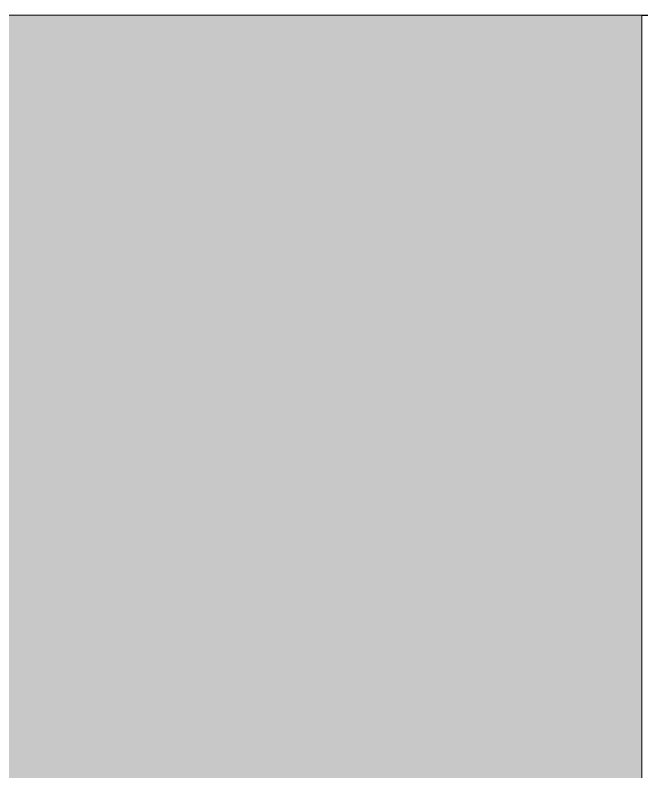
# Model space of a CAD drawing. Header units: millimetres. Extents: x -68946 to 288321, y -402657 to 324925.
# Drawn here: x 112115.2 to 112197.9, y -218680.9 to -218580.9 of the extents above; entities that cross this region are included whole.
import ezdxf

# ---------------------------------------------------------------- set-up
doc = ezdxf.new("R2010")
doc.units = ezdxf.units.MM
doc.linetypes.add('ADSK_Линия сетки', pattern=[2500, 2000, -250, 0, -250])
for name, color, linetype, lineweight in [('A-GLAZ-CWMG-MCUT', 51, 'Continuous', 9), ('A-GLAZ-CWMG-OTLN', 51, 'Continuous', 5), ('G-XREF-____-OTLN', 250, 'Continuous', 9), ('S-GRID-____-OTLN', 250, 'Continuous', 9)]:
    doc.layers.add(name, color=color, linetype=linetype, lineweight=lineweight)

# ---------------------------------------------------------------- blocks, each defined once
blk = doc.blocks.new('Прямоугольный импост - Рядовой 50х200-40428489-АР1_Маркировочный план 3 этажа секция 2_3')
at = {"layer": 'A-GLAZ-CWMG-OTLN'}
blk.add_hatch(color=10, dxfattribs=at).paths.add_polyline_path([(85205, 39775.02), (85205, 39975.02), (84195, 39975.02), (84195, 39775.02), (85204.87, 39775.02)])
at = {"layer": 'A-GLAZ-CWMG-MCUT', "lineweight": 5}
for p, q in [((85205, 39975.02), (84195, 39975.02)), ((85205, 39842.92), (85205, 39975.02))]:
    blk.add_line(p, q, dxfattribs=at)
blk = doc.blocks.new('Прямоугольный импост - 200_dwg-V34-АР1_Маркировочный план 3 этажа секция 2_3')
at = {"layer": 'G-XREF-____-OTLN', "flags": 128}
blk.add_lwpolyline([(228021.45, 196911.97), (227971.45, 196911.97), (227971.45, 196781.97)], dxfattribs=at)
blk = doc.blocks.new('Прямоугольный импост - 200_dwg-V209-АР1_Маркировочный план 3 этажа секция 2_3')
at = {"layer": 'G-XREF-____-OTLN', "flags": 128}
blk.add_lwpolyline([(228021.45, 196911.97), (227971.45, 196911.97), (227971.45, 196781.97)], dxfattribs=at)
blk = doc.blocks.new('Прямоугольный импост - 42х50х200h-V35-АР1_Маркировочный план 3 этажа секция 2_3')
for name in ['Прямоугольный импост - 200_dwg-V34-АР1_Маркировочный план 3 этажа секция 2_3', 'Прямоугольный импост - 200_dwg-V209-АР1_Маркировочный план 3 этажа секция 2_3']:
    blk.add_blockref(name, (-227996.45, -196751.8))

msp = doc.modelspace()

# ---------------------------------------------------------------- linework, layer by layer
at = {"layer": 'S-GRID-____-OTLN', "linetype": 'ADSK_Линия сетки'}
msp.add_line((93236.8325, -218580.9286), (184510.8783, -218580.9286), dxfattribs=at)

# ---------------------------------------------------------------- block references
at = {"layer": 'A-GLAZ-CWMG-OTLN'}
msp.add_blockref('Прямоугольный импост - Рядовой 50х200-40428489-АР1_Маркировочный план 3 этажа секция 2_3', (26992.9057, -258555.9292), dxfattribs=at)
at = {"layer": 'G-XREF-____-OTLN'}
msp.add_blockref('Прямоугольный импост - 42х50х200h-V35-АР1_Маркировочный план 3 этажа секция 2_3', (112222.9057, -218741.1056), dxfattribs=at)

doc.saveas('drawing.dxf')
